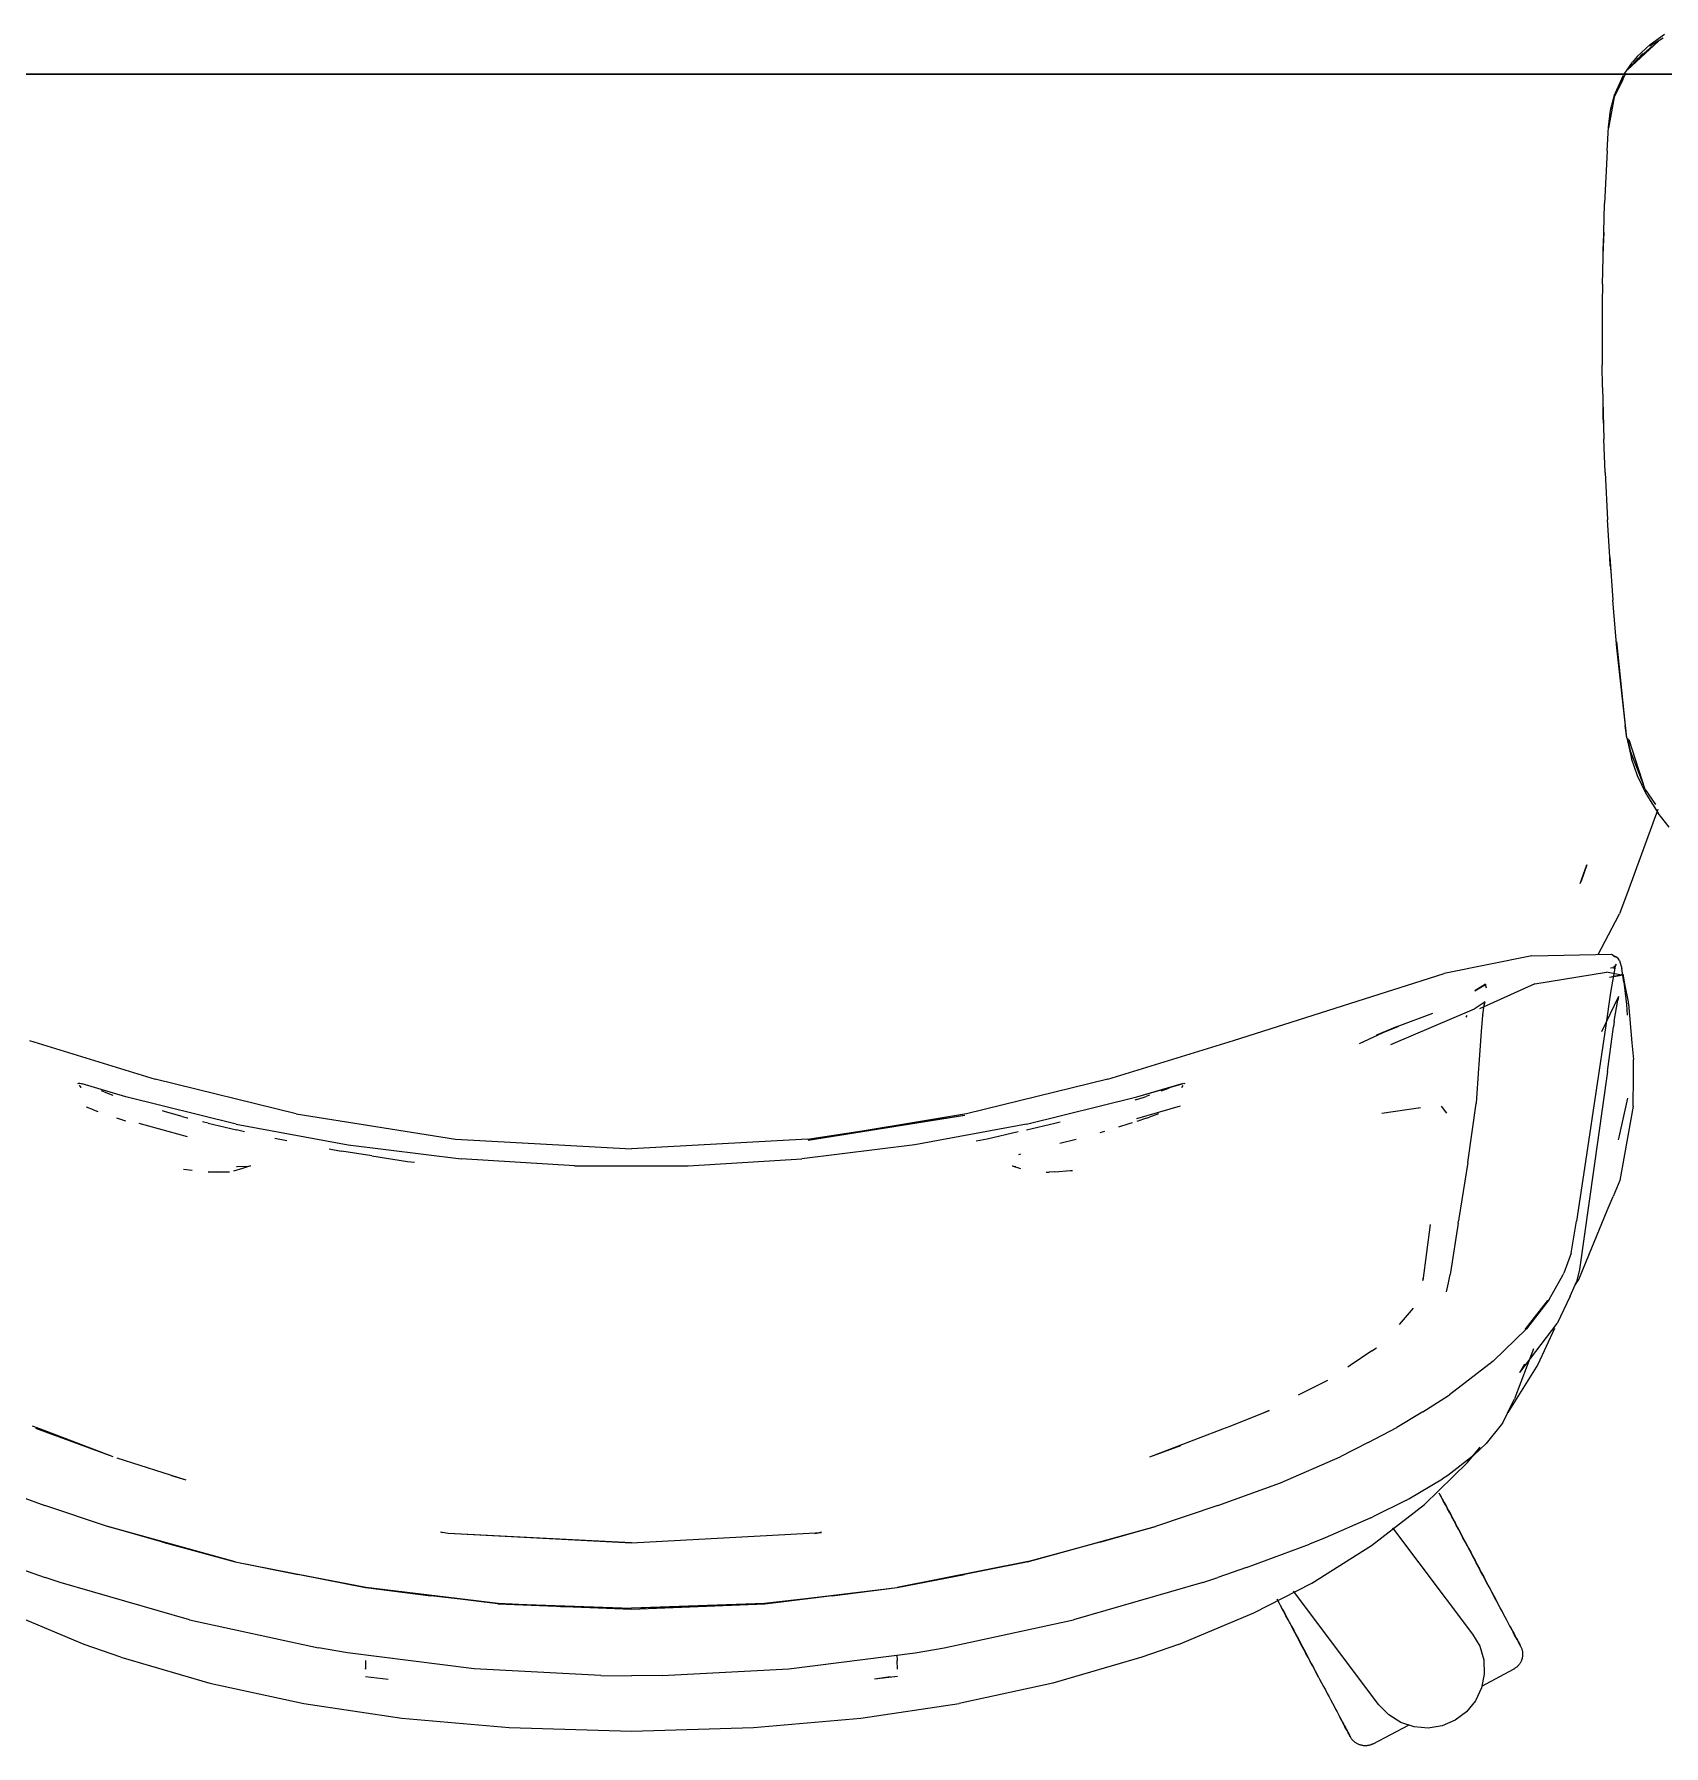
# Model space of a CAD drawing. Header units: millimetres. Extents: x 155927 to 317870, y -36033 to 97293.
# Drawn here: x 217283.5 to 217672, y 17079 to 17487.1 of the extents above; entities that cross this region are included whole.
import ezdxf

# ---------------------------------------------------------------- set-up
doc = ezdxf.new("R2010")
doc.units = ezdxf.units.MM
doc.header["$MEASUREMENT"] = 0
doc.layers.add('G-IMPT', color=8, linetype='CONTINUOUS', lineweight=9)
doc.layers.add('I-FURN', color=8, linetype='CONTINUOUS', lineweight=9)

msp = doc.modelspace()

# ---------------------------------------------------------------- linework, layer by layer
at = {"layer": 'G-IMPT'}
for p, q in [((217670.8, 17485.48), (217663.41, 17478.58)), ((217669.18, 17484.07), (217665.64, 17480.99)), ((217665.72, 17481.79), (217668.77, 17484.66)), ((217671.87, 17486.17), (217668.71, 17484.29)), ((217668.77, 17484.66), (217672.23, 17487.1)), ((217670.8, 17485.48), (217669.33, 17484.2)), ((217662.63, 17477.61), (217664.59, 17480.47)), ((217667.08, 17482.52), (217663.41, 17478.58)), ((217663.41, 17478.58), (217665.64, 17480.99)), ((217665.72, 17481.79), (217664.59, 17480.47)), ((217662.31, 17476.34), (217660.2, 17472.08)), ((217662.39, 17477.25), (217660.4, 17472.92)), ((217662.31, 17476.34), (217662.93, 17477.61)), ((217660.2, 17472.08), (217658.83, 17464.74)), ((217659.33, 17468.97), (217660.4, 17472.92)), ((217658.83, 17464.96), (217659.33, 17468.97)), ((217658.55, 17459.3), (217658.83, 17464.96)), ((217658.55, 17459.3), (217657.93, 17446.74)), ((217657.81, 17443.19), (217657.93, 17446.74)), ((217657.43, 17427.52), (217657.81, 17443.19)), ((217657.75, 17439.79), (217657.61, 17436.47)), ((217657.61, 17434.25), (217657.61, 17436.47)), ((217657.43, 17427.52), (217657.38, 17423.01)), ((217657.38, 17423.01), (217657.39, 17408.3)), ((217657.46, 17402.83), (217657.39, 17408.3)), ((217657.46, 17402.83), (217657.75, 17390.52)), ((217657.6, 17396.05), (217657.6, 17398.13)), ((217657.67, 17394.39), (217657.6, 17396.05)), ((217658.05, 17382.64), (217657.75, 17390.52)), ((217658.05, 17382.64), (217658.59, 17371.33)), ((217659.15, 17362.46), (217658.59, 17371.33)), ((217659.15, 17362.46), (217659.88, 17352.18)), ((217659.29, 17360.42), (217659.2, 17362.32)), ((217659.29, 17360.42), (217659.42, 17359)), ((217660.86, 17340.78), (217659.88, 17352.18)), ((217663.22, 17319.34), (217660.76, 17342.3)), ((217660.76, 17342.3), (217662.88, 17322.16)), ((217663.22, 17319.34), (217660.86, 17340.78)), ((217663.22, 17319.34), (217662.88, 17322.16)), ((217663.22, 17319.34), (217664.37, 17314.38)), ((217663.43, 17319.27), (217664.01, 17316.21)), ((217667.62, 17306.99), (217663.8, 17318.84)), ((217666.71, 17309.7), (217663.8, 17318.84)), ((217664.01, 17316.21), (217667.21, 17308.03)), ((217665.82, 17310.25), (217664.37, 17314.38)), ((217668.01, 17305.67), (217665.82, 17310.25)), ((217667.62, 17306.99), (217666.71, 17309.7)), ((217667.62, 17306.99), (217670.04, 17303.41)), ((217668.01, 17305.67), (217670.74, 17301.34)), ((217670.62, 17302.24), (217663.68, 17283.3)), ((217673.36, 17298.03), (217670.74, 17301.34)), ((217652.08, 17284.6), (217653.72, 17289.07)), ((217653.72, 17289.07), (217652.34, 17285.19)), ((217652.08, 17284.6), (217652.34, 17285.19)), ((217663.68, 17283.3), (217661.49, 17277.33)), ((217656.42, 17267.66), (217660.56, 17275.57)), ((217660.56, 17275.57), (217661.49, 17277.33)), ((217640.62, 17267.34), (217619.67, 17263.15)), ((217640.62, 17267.34), (217659.61, 17267.73)), ((217659.61, 17267.73), (217660.65, 17267.12)), ((217660.02, 17267.25), (217660.65, 17267.12)), ((217660.02, 17267.25), (217660.57, 17267.14)), ((217660.65, 17267.12), (217660.57, 17267.14)), ((217661.14, 17266.75), (217660.65, 17267.12)), ((217569.43, 17247.16), (217619.67, 17263.15)), ((217641.32, 17260.71), (217658.37, 17263.43)), ((217661.95, 17262.74), (217658.37, 17263.43)), ((217659.08, 17262.25), (217662.36, 17262.98)), ((217660.42, 17264.88), (217659.31, 17258.61)), ((217659.38, 17264.46), (217659.88, 17264.54)), ((217660.42, 17264.86), (217659.88, 17264.54)), ((217660.25, 17264.26), (217660.81, 17265.36)), ((217660.25, 17264.26), (217660.42, 17264.88)), ((217660.42, 17264.86), (217660.81, 17265.36)), ((217661.46, 17266.21), (217661.14, 17266.75)), ((217661.46, 17266.21), (217662.01, 17264.35)), ((217662.55, 17261.07), (217662.01, 17264.35)), ((217662.8, 17260.66), (217662.36, 17262.98)), ((217629.5, 17260.57), (217627.03, 17258.98)), ((217627.03, 17258.98), (217629.52, 17260.51)), ((217629.52, 17260.51), (217627.05, 17259.02)), ((217641.32, 17260.71), (217628.14, 17254.73)), ((217629.5, 17260.57), (217629.52, 17260.51)), ((217629.79, 17259.64), (217629.52, 17260.51)), ((217659.08, 17262.25), (217661.95, 17262.74)), ((217662.55, 17261.07), (217662.62, 17260.45)), ((217662.62, 17260.45), (217663.14, 17255.77)), ((217663.62, 17256.41), (217662.8, 17260.66)), ((217626.82, 17254.61), (217606.85, 17246.17)), ((217629.49, 17256.37), (217626.82, 17254.61)), ((217628.9, 17253.25), (217629.2, 17255.63)), ((217629.2, 17255.65), (217629.49, 17256.37)), ((217629.2, 17255.65), (217629.2, 17255.63)), ((217661.22, 17257.64), (217657.23, 17249.24)), ((217659.31, 17258.61), (217658.2, 17250.76)), ((217660.25, 17251.76), (217661.08, 17256.78)), ((217661.22, 17257.64), (217661.08, 17256.78)), ((217663.14, 17255.77), (217663.35, 17253.18)), ((217663.66, 17255.94), (217663.62, 17256.41)), ((217663.66, 17255.94), (217664.46, 17246.61)), ((217608.48, 17250.47), (217616.95, 17253.72)), ((217625.1, 17253.16), (217624.83, 17252.72)), ((217628.6, 17249.3), (217628.9, 17253.17)), ((217628.9, 17253.25), (217628.9, 17253.17)), ((217658.2, 17250.76), (217653.65, 17219.89)), ((217660.25, 17251.76), (217660.03, 17250.46)), ((217282.31, 17247.16), (217312.28, 17237.98)), ((217539.45, 17237.98), (217569.43, 17247.16)), ((217606.1, 17249.45), (217599.39, 17246.4)), ((217603.58, 17248.45), (217608.69, 17250.48)), ((217608.48, 17250.47), (217603.58, 17248.45)), ((217608.69, 17250.48), (217604.65, 17248.87)), ((217628.04, 17241.44), (217628.6, 17249.3)), ((217658.59, 17239.8), (217660.03, 17250.46)), ((217664.46, 17246.61), (217664.8, 17242.66)), ((217664.8, 17238.49), (217664.8, 17242.66)), ((217627.35, 17232.21), (217627.97, 17240.45)), ((217627.97, 17240.45), (217628.04, 17241.44)), ((217658.59, 17239.8), (217651.92, 17192.58)), ((217664.78, 17231.52), (217664.8, 17238.49)), ((217293.87, 17236.93), (217294.11, 17237.02)), ((217294.11, 17237.02), (217294.33, 17236.96)), ((217294.65, 17235.93), (217294.26, 17236.54)), ((217294.33, 17236.96), (217294.63, 17236.89)), ((217294.65, 17235.93), (217294.5, 17236.14)), ((217294.63, 17236.89), (217294.9, 17236.82)), ((217305.33, 17233.75), (217294.9, 17236.82)), ((217300.13, 17234.91), (217299.47, 17235.15)), ((217300.13, 17234.91), (217302.23, 17234.16)), ((217345.96, 17229.66), (217312.28, 17237.98)), ((217539.45, 17237.98), (217505.77, 17229.66)), ((217546.4, 17233.75), (217557.62, 17237.02)), ((217546.4, 17233.75), (217557.22, 17236.86)), ((217546.4, 17233.75), (217556.93, 17236.81)), ((217552.18, 17235.13), (217553.15, 17235.47)), ((217553.15, 17235.47), (217554.22, 17235.87)), ((217556.93, 17236.81), (217557.22, 17236.86)), ((217557.09, 17235.93), (217557.47, 17236.54)), ((217557.09, 17235.93), (217557.23, 17236.14)), ((217557.62, 17237.02), (217557.87, 17236.88)), ((217297.58, 17230.62), (217295.92, 17231.23)), ((217297.58, 17230.62), (217298.59, 17230.25)), ((217331.65, 17227.2), (217305.33, 17233.75)), ((217314.76, 17230.17), (217314.07, 17230.37)), ((217318.75, 17229.05), (217314.76, 17230.17)), ((217520.08, 17227.2), (217546.4, 17233.75)), ((217546.4, 17233.12), (217545.94, 17232.97)), ((217546.4, 17233.12), (217548.63, 17233.85)), ((217546.4, 17228.55), (217556.83, 17231.59)), ((217549.43, 17234.14), (217548.63, 17233.85)), ((217614.01, 17231.12), (217604.85, 17229.72)), ((217614.01, 17231.12), (217613.66, 17231.07)), ((217618.96, 17231.47), (217620.24, 17229.83)), ((217625.31, 17218.06), (217627.34, 17232.13)), ((217627.35, 17232.21), (217627.34, 17232.13)), ((217663.37, 17233.38), (217661.32, 17224.08)), ((217664.78, 17231.52), (217661.54, 17213.82)), ((217305.34, 17227.91), (217303.12, 17228.63)), ((217308.43, 17227.46), (217319.95, 17224.24)), ((217318.75, 17229.05), (217319.89, 17228.73)), ((217319.89, 17228.73), (217320.07, 17228.69)), ((217324.91, 17227.43), (217323.62, 17227.77)), ((217324.91, 17227.43), (217331.66, 17225.88)), ((217331.65, 17227.2), (217358.32, 17222.27)), ((217345.96, 17229.66), (217383.88, 17223.67)), ((217467.85, 17223.67), (217505.39, 17229.4)), ((217505.77, 17229.66), (217468.03, 17223.41)), ((217468.03, 17223.41), (217505.39, 17229.4)), ((217520.08, 17227.2), (217493.42, 17222.27)), ((217520.07, 17225.88), (217526.82, 17227.43)), ((217526.82, 17227.43), (217528.1, 17227.77)), ((217544.48, 17227.27), (217541.99, 17226.48)), ((217545.26, 17227.51), (217544.48, 17227.27)), ((217548.7, 17228.66), (217546.4, 17227.89)), ((217548.7, 17228.66), (217549.42, 17228.92)), ((217551.58, 17229.68), (217549.42, 17228.92)), ((217333.64, 17225.42), (217331.66, 17225.88)), ((217343.68, 17223.22), (217340.87, 17223.76)), ((217358.32, 17222.27), (217385.23, 17218.97)), ((217383.88, 17223.67), (217425.87, 17221.31)), ((217467.85, 17223.67), (217425.87, 17221.31)), ((217493.42, 17222.27), (217466.5, 17218.97)), ((217508.04, 17223.25), (217510.67, 17223.72)), ((217510.67, 17223.72), (217518.09, 17225.43)), ((217531.9, 17223.58), (217528.04, 17222.58)), ((217531.9, 17223.58), (217530.37, 17223.19)), ((217538.69, 17225.49), (217537.57, 17225.16)), ((217661.32, 17224.08), (217661.17, 17223.5)), ((217353.79, 17221.3), (217356.69, 17220.74)), ((217358.32, 17220.5), (217356.69, 17220.74)), ((217363.94, 17219.65), (217358.32, 17220.5)), ((217363.94, 17219.65), (217372.47, 17218.35)), ((217372.47, 17218.35), (217374.13, 17218.17)), ((217412.31, 17217.32), (217385.23, 17218.97)), ((217439.43, 17217.32), (217466.5, 17218.97)), ((217518.28, 17219.98), (217518.69, 17220.12)), ((217625.31, 17218.06), (217623.19, 17204.7)), ((217653.65, 17219.89), (217651.25, 17204.12)), ((217321.15, 17216.17), (217319.05, 17216.39)), ((217330, 17215.77), (217324.94, 17215.86)), ((217324.94, 17215.86), (217327.21, 17215.78)), ((217330, 17215.77), (217327.21, 17215.78)), ((217333.1, 17216.63), (217330.95, 17216.02)), ((217334.01, 17217.1), (217331.7, 17217.06)), ((217331.84, 17217.05), (217331.7, 17217.06)), ((217335.05, 17217.31), (217333.1, 17216.63)), ((217334.01, 17217.1), (217335.05, 17217.31)), ((217412.31, 17217.32), (217439.43, 17217.32)), ((217516.68, 17217.31), (217518.63, 17216.63)), ((217516.68, 17217.31), (217517.53, 17217.14)), ((217524.77, 17215.78), (217525.47, 17215.78)), ((217526.84, 17215.88), (217525.47, 17215.78)), ((217526.84, 17215.88), (217530.55, 17216.16)), ((217530.55, 17216.16), (217531.03, 17216.19)), ((217661.54, 17213.82), (217659.94, 17209.96)), ((217658.55, 17206.6), (217659.94, 17209.96)), ((217651.76, 17190.15), (217658.55, 17206.6)), ((217616.34, 17203.28), (217614.56, 17189.93)), ((217623.02, 17203.58), (217621.22, 17191.86)), ((217623.02, 17203.58), (217623.11, 17204.19)), ((217623.19, 17204.7), (217623.11, 17204.19)), ((217649.95, 17196.45), (217651.25, 17204.12)), ((217649.95, 17196.45), (217648.2, 17191.66)), ((217614.56, 17189.93), (217614.7, 17190.4)), ((217620.26, 17187.24), (217620.72, 17189.41)), ((217620.72, 17189.41), (217621.14, 17191.39)), ((217621.22, 17191.86), (217621.14, 17191.39)), ((217644.7, 17185.4), (217647.99, 17191.24)), ((217647.99, 17191.24), (217648.2, 17191.66)), ((217649.7, 17186.22), (217651.27, 17189.59)), ((217650.99, 17188.98), (217651.76, 17190.15)), ((217651.92, 17192.58), (217651.27, 17189.59)), ((217644.7, 17185.4), (217639.28, 17178.44)), ((217649.7, 17186.22), (217646.66, 17179.7)), ((217609.06, 17179.43), (217612.4, 17183.34)), ((217638.98, 17178.23), (217644.37, 17185.18)), ((217638.98, 17178.23), (217641.78, 17181.8)), ((217644.37, 17185.18), (217641.78, 17181.8)), ((217631.38, 17170.7), (217639.28, 17178.44)), ((217637.72, 17168), (217646.66, 17179.7)), ((217645.99, 17178.52), (217642.01, 17169.89)), ((217602.43, 17173.16), (217597.29, 17169.66)), ((217602.43, 17173.16), (217603.53, 17173.91)), ((217640.96, 17173.65), (217636.45, 17161.75)), ((217597.29, 17169.66), (217596.72, 17169.27)), ((217631.38, 17170.7), (217620.94, 17162.68)), ((217642.01, 17169.89), (217634.89, 17158.44)), ((217637.72, 17168), (217638.88, 17170.03)), ((217591.82, 17166.13), (217584.85, 17162.59)), ((217614.59, 17158.63), (217620.69, 17162.51)), ((217620.69, 17162.51), (217620.94, 17162.68)), ((217635.37, 17159.52), (217636.45, 17161.75)), ((217568.66, 17155.23), (217577.98, 17158.96)), ((217577.98, 17158.96), (217575.74, 17157.96)), ((217614.59, 17158.63), (217608.36, 17154.86)), ((217633.58, 17155.95), (217634.2, 17157.08)), ((217634.2, 17157.08), (217635.37, 17159.52)), ((217284.8, 17154.57), (217283.07, 17155.23)), ((217302.25, 17147.86), (217283.84, 17154.68)), ((217302.25, 17147.86), (217284.8, 17154.57)), ((217549.48, 17147.86), (217566.93, 17154.57)), ((217566.93, 17154.57), (217568.66, 17155.23)), ((217601.57, 17151.29), (217608.36, 17154.86)), ((217633.58, 17155.95), (217629.72, 17151.08)), ((217549.48, 17147.86), (217556.91, 17150.58)), ((217601.57, 17151.29), (217594.84, 17147.9)), ((217625.28, 17146.52), (217628.28, 17150.19)), ((217629.72, 17151.08), (217626.7, 17148.19)), ((217319.72, 17142.33), (217303.24, 17147.58)), ((217580.62, 17141.73), (217594.84, 17147.9)), ((217625.28, 17146.52), (217614.98, 17136.56)), ((217626.7, 17148.19), (217620.57, 17143.47)), ((217271.11, 17141.73), (217285.99, 17136.27)), ((217319.72, 17142.33), (217316.29, 17143.4)), ((217565.74, 17136.27), (217580.62, 17141.73)), ((217611.28, 17137.88), (217619.28, 17142.61)), ((217620.57, 17143.47), (217619.28, 17142.61)), ((217300.91, 17131.26), (217285.99, 17136.27)), ((217565.74, 17136.27), (217550.82, 17131.26)), ((217602.38, 17126.75), (217614.98, 17136.56)), ((217610.68, 17137.57), (217602.67, 17133.57)), ((217610.68, 17137.57), (217611.28, 17137.88)), ((217602.23, 17133.35), (217591.27, 17128.58)), ((217602.23, 17133.35), (217602.67, 17133.57)), ((217331.41, 17122.88), (217300.91, 17131.26)), ((217314.16, 17127.53), (217301, 17131.3)), ((217331.41, 17122.88), (217301, 17131.3)), ((217382.14, 17129.64), (217380.36, 17129.91)), ((217380.59, 17129.92), (217380.83, 17129.88)), ((217382.14, 17129.64), (217380.83, 17129.88)), ((217425.87, 17127.32), (217382.14, 17129.64)), ((217425.87, 17127.37), (217382.14, 17129.64)), ((217425.87, 17127.37), (217471.21, 17129.87)), ((217469.59, 17129.64), (217470.9, 17129.88)), ((217471.21, 17129.87), (217469.59, 17129.64)), ((217471.14, 17129.92), (217470.9, 17129.88)), ((217520.32, 17122.88), (217550.73, 17131.3)), ((217520.32, 17122.88), (217550.82, 17131.26)), ((217537.57, 17127.53), (217550.73, 17131.3)), ((217591.27, 17128.58), (217587.59, 17127.1)), ((217314.16, 17127.53), (217331.41, 17122.88)), ((217537.57, 17127.53), (217520.32, 17122.88)), ((217572.52, 17121.5), (217587.59, 17127.1)), ((217588.09, 17117.78), (217602.38, 17126.75)), ((217279.1, 17121.56), (217286.04, 17119.16)), ((217331.41, 17122.88), (217362.54, 17116.7)), ((217331.41, 17122.88), (217346.43, 17119.8)), ((217331.41, 17122.88), (217362.46, 17116.71)), ((217489.2, 17116.7), (217520.44, 17122.92)), ((217520.44, 17122.92), (217489.27, 17116.71)), ((217520.32, 17122.88), (217505.3, 17119.8)), ((217572.52, 17121.5), (217565.69, 17119.16)), ((217289.64, 17117.96), (217286.04, 17119.16)), ((217320.47, 17109.02), (217289.64, 17117.96)), ((217362.54, 17116.7), (217346.43, 17119.8)), ((217394.05, 17112.88), (217362.46, 17116.71)), ((217394.09, 17112.92), (217362.54, 17116.7)), ((217362.54, 17116.7), (217378.01, 17114.76)), ((217457.64, 17112.92), (217489.2, 17116.7)), ((217457.68, 17112.88), (217489.27, 17116.71)), ((217473.72, 17114.76), (217489.2, 17116.7)), ((217489.2, 17116.7), (217505.3, 17119.8)), ((217562.09, 17117.96), (217531.26, 17109.02)), ((217562.09, 17117.96), (217565.69, 17119.16)), ((217574.31, 17110.69), (217588.09, 17117.78)), ((217394.09, 17112.92), (217378.01, 17114.76)), ((217394.05, 17112.88), (217425.87, 17111.55)), ((217408.98, 17112.24), (217394.09, 17112.92)), ((217394.09, 17112.92), (217425.87, 17111.78)), ((217408.98, 17112.24), (217425.87, 17111.78)), ((217457.64, 17112.92), (217425.87, 17111.78)), ((217425.87, 17111.55), (217457.68, 17112.88)), ((217442.75, 17112.24), (217425.87, 17111.78)), ((217457.64, 17112.92), (217442.75, 17112.24)), ((217473.72, 17114.76), (217457.64, 17112.92)), ((217295.39, 17103.17), (217277.42, 17110.69)), ((217320.47, 17109.02), (217351.26, 17102.35)), ((217500.47, 17102.35), (217531.26, 17109.02)), ((217556.34, 17103.17), (217574.31, 17110.69)), ((217304.13, 17100.1), (217295.39, 17103.17)), ((217304.13, 17100.1), (217325.37, 17093.92)), ((217358.18, 17101.17), (217351.26, 17102.35)), ((217388.35, 17097.35), (217358.18, 17101.17)), ((217463.38, 17097.35), (217493.55, 17101.17)), ((217489.19, 17100.62), (217489.24, 17099.37)), ((217493.55, 17101.17), (217500.47, 17102.35)), ((217547.6, 17100.1), (217526.36, 17093.92)), ((217556.34, 17103.17), (217547.6, 17100.1)), ((217362.49, 17099.37), (217362.42, 17097.28)), ((217362.42, 17097.28), (217362.42, 17097.39)), ((217362.45, 17095.52), (217367.87, 17094.87)), ((217418.55, 17095.74), (217388.35, 17097.35)), ((217418.55, 17095.74), (217425.87, 17095.64)), ((217433.18, 17095.74), (217425.87, 17095.64)), ((217433.18, 17095.74), (217463.38, 17097.35)), ((217489.28, 17095.52), (217483.87, 17094.87)), ((217487.63, 17095.44), (217483.87, 17094.87)), ((217489.31, 17097.28), (217489.24, 17099.37)), ((217489.31, 17097.28), (217489.31, 17097.39)), ((217325.37, 17093.92), (217347.73, 17089.11)), ((217526.36, 17093.92), (217504, 17089.11)), ((217347.73, 17089.11), (217371.15, 17085.62)), ((217480.58, 17085.62), (217504, 17089.11)), ((217371.15, 17085.62), (217396.72, 17083.36)), ((217396.72, 17083.36), (217425.87, 17082.51)), ((217425.87, 17082.51), (217455.01, 17083.36)), ((217455.01, 17083.36), (217480.58, 17085.62))]:
    msp.add_line(p, q, dxfattribs=at)
at = {"layer": 'I-FURN'}
for p, q in [((216625.83, 17477.61), (218225.83, 17477.61)), ((218225.83, 17477.61), (216625.83, 17477.61)), ((217618.98, 17138.33), (217618.5, 17139.24)), ((217618.68, 17138.9), (217618.72, 17138.82)), ((217618.72, 17138.82), (217619.21, 17137.91)), ((217619.47, 17137.41), (217618.98, 17138.33)), ((217619.21, 17137.91), (217619.7, 17136.98)), ((217619.97, 17136.47), (217619.47, 17137.41)), ((217619.7, 17136.98), (217620.2, 17136.04)), ((217620.48, 17135.52), (217619.97, 17136.47)), ((217620.2, 17136.04), (217620.71, 17135.08)), ((217620.99, 17134.56), (217620.48, 17135.52)), ((217620.71, 17135.08), (217621.23, 17134.11)), ((217621.51, 17133.58), (217620.99, 17134.56)), ((217621.23, 17134.11), (217621.75, 17133.13)), ((217622.03, 17132.6), (217621.51, 17133.58)), ((217621.75, 17133.13), (217622.27, 17132.14)), ((217622.56, 17131.61), (217622.03, 17132.6)), ((217607.39, 17130.94), (217626.47, 17105.63)), ((217622.27, 17132.14), (217622.8, 17131.15)), ((217623.09, 17130.61), (217622.56, 17131.61)), ((217622.8, 17131.15), (217623.33, 17130.15)), ((217623.62, 17129.61), (217623.09, 17130.61)), ((217623.33, 17130.15), (217623.87, 17129.15)), ((217624.16, 17128.6), (217623.62, 17129.61)), ((217623.87, 17129.15), (217624.4, 17128.14)), ((217624.69, 17127.6), (217624.16, 17128.6)), ((217624.4, 17128.14), (217624.94, 17127.14)), ((217625.22, 17126.59), (217624.69, 17127.6)), ((217624.94, 17127.14), (217625.47, 17126.13)), ((217625.76, 17125.59), (217625.22, 17126.59)), ((217625.47, 17126.13), (217626, 17125.13)), ((217626.29, 17124.59), (217625.76, 17125.59)), ((217626, 17125.13), (217626.53, 17124.13)), ((217626.82, 17123.6), (217626.29, 17124.59)), ((217626.53, 17124.13), (217627.06, 17123.14)), ((217627.34, 17122.61), (217626.82, 17123.6)), ((217627.06, 17123.14), (217627.58, 17122.16)), ((217627.86, 17121.63), (217627.34, 17122.61)), ((217627.58, 17122.16), (217628.1, 17121.19)), ((217628.38, 17120.66), (217627.86, 17121.63)), ((217628.1, 17121.19), (217628.61, 17120.22)), ((217628.89, 17119.71), (217628.38, 17120.66)), ((217628.61, 17120.22), (217629.12, 17119.27)), ((217604.12, 17088.79), (217583.72, 17115.85)), ((217629.39, 17118.76), (217628.89, 17119.71)), ((217629.12, 17119.27), (217629.62, 17118.33)), ((217629.88, 17117.83), (217629.39, 17118.76)), ((217629.62, 17118.33), (217630.11, 17117.41)), ((217630.37, 17116.92), (217629.88, 17117.83)), ((217630.11, 17117.41), (217630.59, 17116.5)), ((217630.85, 17116.02), (217630.37, 17116.92)), ((217630.59, 17116.5), (217631.06, 17115.62)), ((217631.31, 17115.15), (217630.85, 17116.02)), ((217580.38, 17112.96), (217579.86, 17113.92)), ((217580.1, 17113.48), (217580.61, 17112.51)), ((217580.89, 17111.99), (217580.38, 17112.96)), ((217580.61, 17112.51), (217581.13, 17111.53)), ((217581.42, 17111), (217580.89, 17111.99)), ((217631.06, 17115.62), (217631.52, 17114.75)), ((217631.77, 17114.29), (217631.31, 17115.15)), ((217631.52, 17114.75), (217631.97, 17113.9)), ((217632.21, 17113.45), (217631.77, 17114.29)), ((217632.64, 17112.64), (217632.21, 17113.45)), ((217633.06, 17111.85), (217632.64, 17112.64)), ((217633.47, 17111.09), (217633.06, 17111.85)), ((217581.13, 17111.53), (217581.66, 17110.55)), ((217581.94, 17110.01), (217581.42, 17111)), ((217581.66, 17110.55), (217582.19, 17109.55)), ((217582.47, 17109.01), (217581.94, 17110.01)), ((217582.19, 17109.55), (217582.72, 17108.55)), ((217583.01, 17108.01), (217582.47, 17109.01)), ((217582.72, 17108.55), (217583.25, 17107.55)), ((217583.54, 17107.01), (217583.01, 17108.01)), ((217633.86, 17110.36), (217633.47, 17111.09)), ((217634.23, 17109.65), (217633.86, 17110.36)), ((217634.59, 17108.97), (217634.23, 17109.65)), ((217634.94, 17108.32), (217634.59, 17108.97)), ((217635.27, 17107.71), (217634.94, 17108.32)), ((217635.58, 17107.12), (217635.27, 17107.71)), ((217583.25, 17107.55), (217583.79, 17106.55)), ((217584.07, 17106), (217583.54, 17107.01)), ((217583.79, 17106.55), (217584.32, 17105.54)), ((217584.61, 17105), (217584.07, 17106)), ((217584.32, 17105.54), (217584.85, 17104.54)), ((217585.14, 17104), (217584.61, 17105)), ((217584.85, 17104.54), (217585.39, 17103.54)), ((217585.67, 17103), (217585.14, 17104)), ((217626.47, 17105.63), (217628.16, 17102.71)), ((217635.41, 17107.44), (217635.71, 17106.87)), ((217635.87, 17106.57), (217635.58, 17107.12)), ((217635.71, 17106.87), (217636, 17106.33)), ((217636.14, 17106.06), (217635.87, 17106.57)), ((217636, 17106.33), (217636.27, 17105.83)), ((217636.4, 17105.57), (217636.14, 17106.06)), ((217636.27, 17105.83), (217636.51, 17105.36)), ((217636.64, 17105.13), (217636.4, 17105.57)), ((217636.51, 17105.36), (217636.74, 17104.93)), ((217636.86, 17104.72), (217636.64, 17105.13)), ((217636.74, 17104.93), (217636.95, 17104.54)), ((217637.05, 17104.34), (217636.86, 17104.72)), ((217636.95, 17104.54), (217637.14, 17104.19)), ((217637.23, 17104.01), (217637.05, 17104.34)), ((217637.14, 17104.19), (217637.31, 17103.87)), ((217637.39, 17103.71), (217637.23, 17104.01)), ((217637.31, 17103.87), (217637.46, 17103.59)), ((217637.53, 17103.45), (217637.39, 17103.71)), ((217585.39, 17103.54), (217585.92, 17102.54)), ((217586.2, 17102), (217585.67, 17103)), ((217585.92, 17102.54), (217586.44, 17101.55)), ((217586.73, 17101.02), (217586.2, 17102)), ((217586.44, 17101.55), (217586.97, 17100.56)), ((217587.25, 17100.04), (217586.73, 17101.02)), ((217586.97, 17100.56), (217587.49, 17099.59)), ((217587.76, 17099.07), (217587.25, 17100.04)), ((217587.49, 17099.59), (217588, 17098.63)), ((217628.16, 17102.71), (217629.1, 17099.47)), ((217637.46, 17103.59), (217637.58, 17103.35)), ((217637.65, 17103.23), (217637.53, 17103.45)), ((217637.58, 17103.35), (217637.69, 17103.15)), ((217637.74, 17103.05), (217637.65, 17103.23)), ((217637.69, 17103.15), (217637.78, 17102.99)), ((217637.82, 17102.91), (217637.74, 17103.05)), ((217637.78, 17102.99), (217637.84, 17102.86)), ((217637.87, 17102.81), (217637.82, 17102.91)), ((217637.84, 17102.86), (217637.89, 17102.78)), ((217637.9, 17102.75), (217637.87, 17102.81)), ((217637.89, 17102.78), (217637.91, 17102.74)), ((217637.91, 17102.73), (217637.9, 17102.75)), ((217637.91, 17102.74), (217637.91, 17102.73)), ((217637.91, 17102.73), (217637.98, 17102.59)), ((217637.98, 17102.59), (217638.05, 17102.44)), ((217638.05, 17102.44), (217638.11, 17102.29)), ((217638.11, 17102.29), (217638.17, 17102.14)), ((217638.19, 17099.61), (217638.14, 17099.45)), ((217638.17, 17102.14), (217638.22, 17101.99)), ((217638.24, 17099.76), (217638.19, 17099.61)), ((217638.22, 17101.99), (217638.26, 17101.83)), ((217638.28, 17099.92), (217638.24, 17099.76)), ((217638.26, 17101.83), (217638.3, 17101.68)), ((217638.31, 17100.08), (217638.28, 17099.92)), ((217638.3, 17101.68), (217638.33, 17101.52)), ((217638.34, 17100.23), (217638.31, 17100.08)), ((217638.33, 17101.52), (217638.35, 17101.36)), ((217638.36, 17100.39), (217638.34, 17100.23)), ((217638.35, 17101.36), (217638.37, 17101.2)), ((217638.37, 17100.55), (217638.36, 17100.39)), ((217638.37, 17101.2), (217638.38, 17101.04)), ((217638.38, 17100.72), (217638.37, 17100.55)), ((217638.38, 17101.04), (217638.38, 17100.88)), ((217638.38, 17100.88), (217638.38, 17100.72)), ((217588.27, 17098.11), (217587.76, 17099.07)), ((217588, 17098.63), (217588.5, 17097.67)), ((217588.77, 17097.17), (217588.27, 17098.11)), ((217588.5, 17097.67), (217589, 17096.74)), ((217589.27, 17096.24), (217588.77, 17097.17)), ((217589, 17096.74), (217589.49, 17095.81)), ((217589.75, 17095.32), (217589.27, 17096.24)), ((217589.49, 17095.81), (217589.97, 17094.91)), ((217629.24, 17096.1), (217628.57, 17092.79)), ((217628.66, 17093.25), (217636.25, 17097.28)), ((217629.1, 17099.47), (217629.24, 17096.1)), ((217636.28, 17097.3), (217636.25, 17097.28)), ((217636.42, 17097.38), (217636.28, 17097.3)), ((217636.56, 17097.47), (217636.42, 17097.38)), ((217636.69, 17097.56), (217636.56, 17097.47)), ((217636.82, 17097.66), (217636.69, 17097.56)), ((217636.95, 17097.76), (217636.82, 17097.66)), ((217637.07, 17097.86), (217636.95, 17097.76)), ((217637.19, 17097.97), (217637.07, 17097.86)), ((217637.3, 17098.09), (217637.19, 17097.97)), ((217637.41, 17098.21), (217637.3, 17098.09)), ((217637.51, 17098.33), (217637.41, 17098.21)), ((217637.61, 17098.46), (217637.51, 17098.33)), ((217637.7, 17098.59), (217637.61, 17098.46)), ((217637.79, 17098.73), (217637.7, 17098.59)), ((217637.87, 17098.87), (217637.79, 17098.73)), ((217637.94, 17099.01), (217637.87, 17098.87)), ((217638.01, 17099.16), (217637.94, 17099.01)), ((217638.08, 17099.3), (217638.01, 17099.16)), ((217638.14, 17099.45), (217638.08, 17099.3)), ((217589.97, 17094.91), (217590.45, 17094.02)), ((217590.45, 17094.02), (217590.91, 17093.15)), ((217590.91, 17093.15), (217591.36, 17092.31)), ((217591.36, 17092.31), (217591.8, 17091.48)), ((217591.8, 17091.48), (217592.22, 17090.68)), ((217628.57, 17092.79), (217627.13, 17089.74)), ((217592.22, 17090.68), (217592.63, 17089.91)), ((217592.63, 17089.91), (217593.03, 17089.16)), ((217593.03, 17089.16), (217593.42, 17088.43)), ((217593.42, 17088.43), (217593.79, 17087.74)), ((217593.79, 17087.74), (217594.14, 17087.07)), ((217606.46, 17086.36), (217604.12, 17088.79)), ((217627.13, 17089.74), (217625, 17087.13)), ((217594.14, 17087.07), (217594.48, 17086.44)), ((217594.48, 17086.44), (217594.8, 17085.84)), ((217594.96, 17085.53), (217594.65, 17086.11)), ((217594.8, 17085.84), (217595.1, 17085.27)), ((217595.25, 17084.98), (217594.96, 17085.53)), ((217595.1, 17085.27), (217595.38, 17084.74)), ((217595.53, 17084.46), (217595.25, 17084.98)), ((217595.38, 17084.74), (217595.65, 17084.23)), ((217595.79, 17083.98), (217595.53, 17084.46)), ((217595.65, 17084.23), (217595.9, 17083.77)), ((217596.02, 17083.53), (217595.79, 17083.98)), ((217595.9, 17083.77), (217596.13, 17083.34)), ((217596.24, 17083.12), (217596.02, 17083.53)), ((217596.13, 17083.34), (217596.33, 17082.95)), ((217602.75, 17079.47), (217611.16, 17083.94)), ((217609.31, 17084.56), (217606.46, 17086.36)), ((217612.51, 17083.49), (217609.31, 17084.56)), ((217615.87, 17083.23), (217612.51, 17083.49)), ((217619.2, 17083.77), (217615.87, 17083.23)), ((217622.3, 17085.1), (217619.2, 17083.77)), ((217625, 17087.13), (217622.3, 17085.1)), ((217596.44, 17082.75), (217596.24, 17083.12)), ((217596.33, 17082.95), (217596.52, 17082.59)), ((217596.62, 17082.41), (217596.44, 17082.75)), ((217596.52, 17082.59), (217596.69, 17082.27)), ((217596.78, 17082.12), (217596.62, 17082.41)), ((217596.69, 17082.27), (217596.84, 17081.99)), ((217596.91, 17081.86), (217596.78, 17082.12)), ((217596.84, 17081.99), (217596.97, 17081.75)), ((217597.03, 17081.64), (217596.91, 17081.86)), ((217596.97, 17081.75), (217597.08, 17081.55)), ((217597.13, 17081.46), (217597.03, 17081.64)), ((217597.08, 17081.55), (217597.16, 17081.39)), ((217597.2, 17081.32), (217597.13, 17081.46)), ((217597.16, 17081.39), (217597.23, 17081.27)), ((217597.25, 17081.22), (217597.2, 17081.32)), ((217597.23, 17081.27), (217597.27, 17081.19)), ((217597.29, 17081.16), (217597.25, 17081.22)), ((217597.27, 17081.19), (217597.29, 17081.14)), ((217597.3, 17081.14), (217597.29, 17081.16)), ((217597.29, 17081.14), (217597.3, 17081.14)), ((217597.32, 17081.1), (217597.3, 17081.14)), ((217597.4, 17080.96), (217597.32, 17081.1)), ((217597.48, 17080.82), (217597.4, 17080.96)), ((217597.57, 17080.69), (217597.48, 17080.82)), ((217597.67, 17080.56), (217597.57, 17080.69)), ((217597.77, 17080.44), (217597.67, 17080.56)), ((217597.88, 17080.31), (217597.77, 17080.44)), ((217597.99, 17080.2), (217597.88, 17080.31)), ((217598.1, 17080.08), (217597.99, 17080.2)), ((217598.22, 17079.98), (217598.1, 17080.08)), ((217598.35, 17079.87), (217598.22, 17079.98)), ((217598.48, 17079.78), (217598.35, 17079.87)), ((217598.61, 17079.68), (217598.48, 17079.78)), ((217598.74, 17079.6), (217598.61, 17079.68)), ((217598.88, 17079.52), (217598.74, 17079.6)), ((217599.02, 17079.44), (217598.88, 17079.52)), ((217599.17, 17079.37), (217599.02, 17079.44)), ((217599.32, 17079.3), (217599.17, 17079.37)), ((217599.47, 17079.25), (217599.32, 17079.3)), ((217599.62, 17079.19), (217599.47, 17079.25)), ((217599.77, 17079.15), (217599.62, 17079.19)), ((217599.93, 17079.11), (217599.77, 17079.15)), ((217600.09, 17079.07), (217599.93, 17079.11)), ((217601.85, 17079.12), (217601.69, 17079.09)), ((217602, 17079.17), (217601.85, 17079.12)), ((217602.16, 17079.22), (217602, 17079.17)), ((217602.31, 17079.27), (217602.16, 17079.22)), ((217602.46, 17079.33), (217602.31, 17079.27)), ((217602.6, 17079.4), (217602.46, 17079.33)), ((217602.75, 17079.47), (217602.6, 17079.4)), ((217600.25, 17079.05), (217600.09, 17079.07)), ((217600.41, 17079.02), (217600.25, 17079.05)), ((217600.57, 17079.01), (217600.41, 17079.02)), ((217600.73, 17079), (217600.57, 17079.01)), ((217600.89, 17079), (217600.73, 17079)), ((217601.05, 17079), (217600.89, 17079)), ((217601.21, 17079.02), (217601.05, 17079)), ((217601.37, 17079.03), (217601.21, 17079.02)), ((217601.53, 17079.06), (217601.37, 17079.03)), ((217601.69, 17079.09), (217601.53, 17079.06))]:
    msp.add_line(p, q, dxfattribs=at)

doc.saveas('drawing.dxf')
